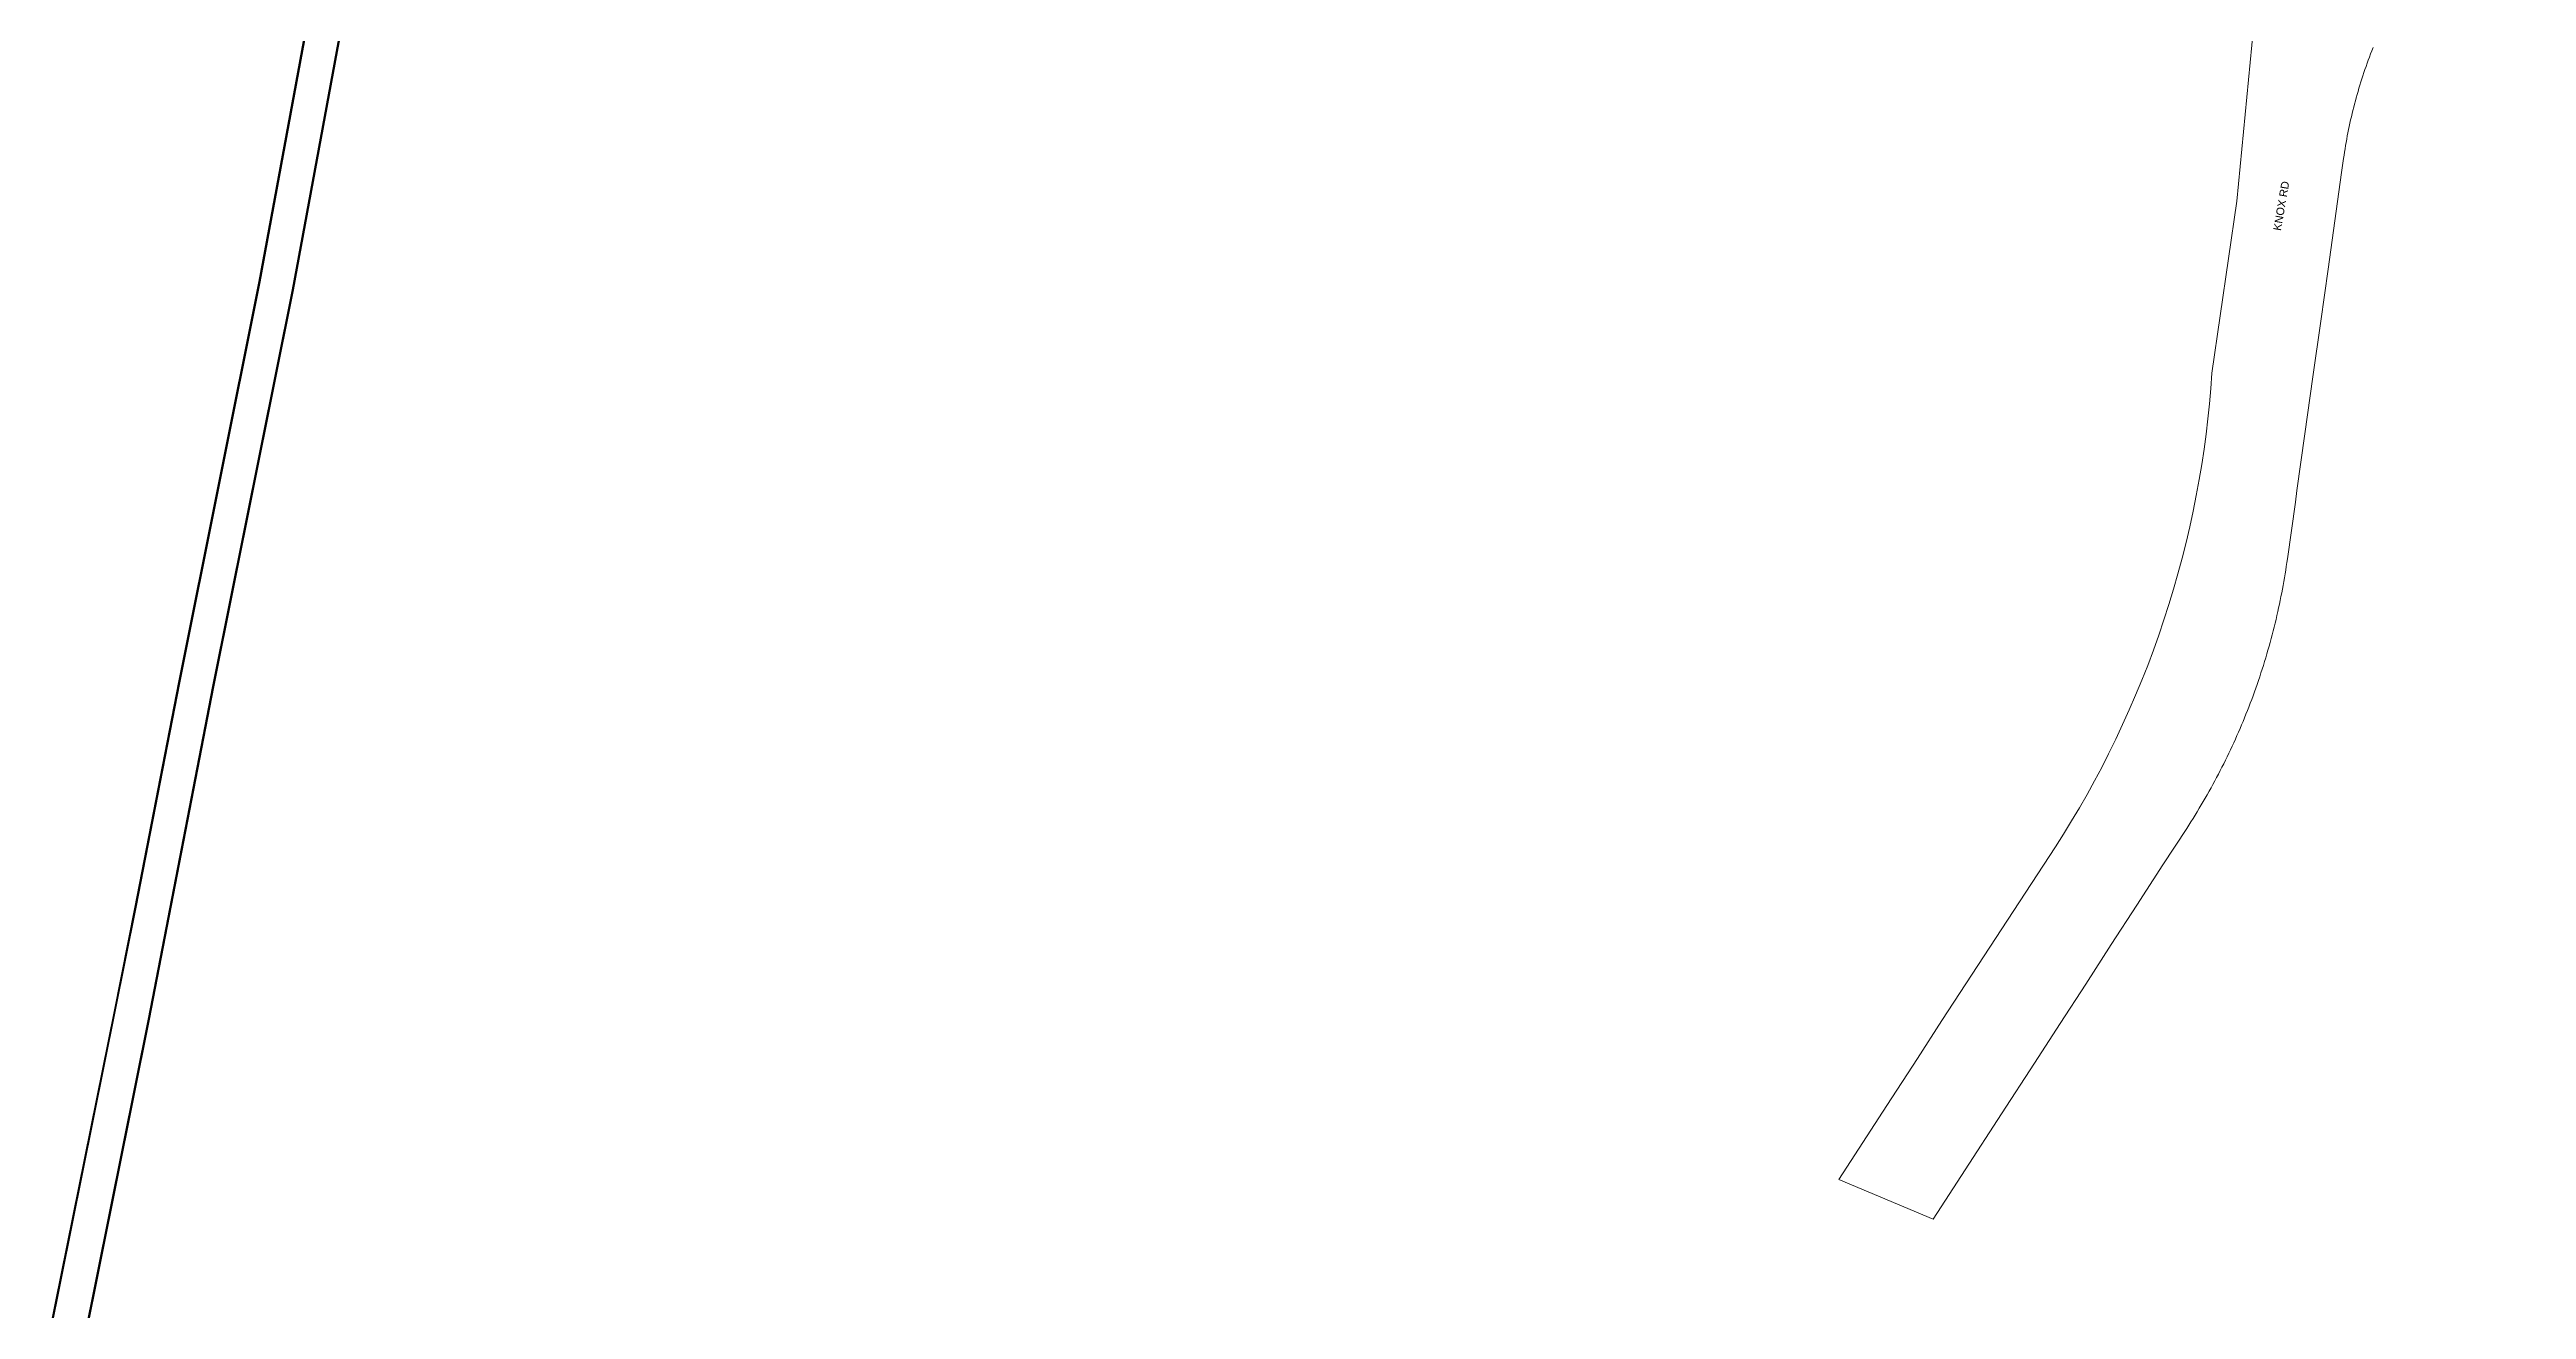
# Model space of a CAD drawing. Header units: metres. Extents: x 301341 to 310479, y 6262403 to 6265281.
# Drawn here: x 301814 to 302603, y 6263613 to 6264014 of the extents above; entities that cross this region are included whole.
import ezdxf

# ---------------------------------------------------------------- set-up
doc = ezdxf.new("R2010")
doc.units = ezdxf.units.M
doc.layers.add('_User_HV_Exist', color=7, linetype='Continuous')
doc.layers.add('Cadastre Roads_SP_EXT', color=9, linetype='Continuous', lineweight=5)
doc.styles.get("Standard").update_dxf_attribs({"font": 'arial.ttf'})
doc.linetypes.add('Cable E OH', pattern='A,9.4,["E",Standard,S=1.7,R=0,X=0,Y=-1],0', length=9.4)
doc.linetypes.add('Cable P UG', pattern='A,6,-0.5,["P",Standard,S=1.7,R=0,X=0.5,Y=-1],-2.9', length=9.4)

msp = doc.modelspace()

# ---------------------------------------------------------------- linework, layer by layer
at = {"layer": '_User_HV_Exist', "linetype": 'Cable E OH'}
for points in [[(301814.32, 6263605.48), (301834.98, 6263707.85), (301841.61, 6263741.09), (301855.49, 6263812.59), (301881.14, 6263940.38), (301902.68, 6264057.21), (301922.65, 6264168.75), (302015.48, 6264173.63), (302096.94, 6264179.9), (302124.85, 6264275.95), (302157.1, 6264396.82), (302187.86, 6264510.31), (302208.96, 6264571.69), (302230.46, 6264631.28), (302297.58, 6264707.89), (302365.22, 6264785.48), (302434.12, 6264864.15), (302508.94, 6264951.69), (302551.52, 6265026.11), (302602.42, 6265112.28), (302689.77, 6265173.12)], [(302611.45, 6265101.11), (302561.7, 6265020.73), (302518.17, 6264945.14), (302442.3, 6264856.94), (302373.17, 6264777.76), (302306.37, 6264700.34), (302240.15, 6264625.93), (302219.37, 6264567.97), (302198.86, 6264506.18), (302168.7, 6264394.17), (302168.7, 6264394.17), (302135.63, 6264273.2), (302108.44, 6264172.07), (302017.05, 6264164.38), (301932.12, 6264158.07), (301913.58, 6264055.19), (301891.94, 6263937.72), (301866.52, 6263811.31), (301846.08, 6263705.34), (301825.41, 6263602.78)]]:
    msp.add_lwpolyline(points, dxfattribs=at)
at = {"layer": '_User_HV_Exist', "linetype": 'Cable P UG'}
for points in [[(301814.61, 6263605.43), (301835.27, 6263707.79), (301841.91, 6263741.03), (301855.78, 6263812.53), (301881.43, 6263940.32), (301902.98, 6264057.15), (301922.9, 6264168.46), (302015.5, 6264173.33), (302097.17, 6264179.61), (302125.14, 6264275.87), (302157.39, 6264396.75), (302188.14, 6264510.22), (302209.25, 6264571.59), (302230.73, 6264631.12), (302297.8, 6264707.69), (302365.45, 6264785.28), (302434.35, 6264863.95), (302509.19, 6264951.51), (302551.78, 6265025.96), (302602.65, 6265112.07), (302689.95, 6265172.88)], [(302611.22, 6265101.31), (302561.44, 6265020.88), (302517.92, 6264945.32), (302442.07, 6264857.14), (302372.95, 6264777.96), (302306.15, 6264700.54), (302239.89, 6264626.09), (302219.08, 6264568.07), (302198.57, 6264506.26), (302168.41, 6264394.25), (302135.34, 6264273.28), (302108.2, 6264172.35), (302017.03, 6264164.68), (301931.87, 6264158.35), (301913.29, 6264055.25), (301891.65, 6263937.78), (301866.23, 6263811.37), (301845.78, 6263705.4), (301825.12, 6263602.84)]]:
    msp.add_lwpolyline(points, dxfattribs=at)
at = {"layer": 'Cadastre Roads_SP_EXT', "linetype": 'Continuous'}
msp.add_lwpolyline([(302516.34, 6264021.25), (302511.01, 6263965.95), (302503.07, 6263911.19), (302502.72, 6263906.32), (302502.29, 6263901.46), (302501.79, 6263896.61), (302501.21, 6263891.77), (302500.56, 6263886.94), (302499.83, 6263882.11), (302499.02, 6263877.31), (302498.1, 6263872.26), (302497.1, 6263867.23), (302496.01, 6263862.22), (302494.84, 6263857.23), (302493.59, 6263852.25), (302492.26, 6263847.3), (302490.85, 6263842.37), (302489.36, 6263837.46), (302487.79, 6263832.58), (302486.15, 6263827.73), (302484.42, 6263822.9), (302482.62, 6263818.1), (302480.74, 6263813.33), (302478.78, 6263808.59), (302476.74, 6263803.88), (302474.63, 6263799.21), (302472.45, 6263794.57), (302470.17, 6263789.94), (302467.97, 6263785.61), (302465.68, 6263781.28), (302463.32, 6263777), (302460.9, 6263772.74), (302458.4, 6263768.53), (302455.85, 6263764.36), (302453.23, 6263760.23), (302417.1, 6263704.95), (302409.27, 6263692.87), (302399.56, 6263677.88), (302384.21, 6263654.29), (302414.27, 6263641.66), (302424.48, 6263657.4), (302424.48, 6263657.4), (302436.03, 6263675.2), (302446.54, 6263691.39), (302454.7, 6263703.98), (302462.87, 6263716.56), (302471.03, 6263729.15), (302479.2, 6263741.73), (302487.49, 6263754.51), (302495.04, 6263766.14), (302495.72, 6263767.2), (302496.39, 6263768.26), (302497.06, 6263769.33), (302497.73, 6263770.4), (302498.38, 6263771.47), (302499.03, 6263772.55), (302499.68, 6263773.63), (302500.31, 6263774.71), (302500.94, 6263775.8), (302501.57, 6263776.89), (302502.19, 6263777.99), (302502.8, 6263779.09), (302503.39, 6263780.18), (302503.98, 6263781.26), (302504.57, 6263782.36), (302505.14, 6263783.45), (302505.71, 6263784.55), (302506.27, 6263785.66), (302506.83, 6263786.76), (302507.38, 6263787.87), (302507.93, 6263788.98), (302508.46, 6263790.1), (302508.99, 6263791.22), (302509.52, 6263792.34), (302510.03, 6263793.46), (302510.54, 6263794.58), (302511.04, 6263795.71), (302511.54, 6263796.84), (302512.03, 6263797.97), (302512.51, 6263799.11), (302512.99, 6263800.24), (302513.46, 6263801.38), (302513.92, 6263802.53), (302514.38, 6263803.67), (302514.83, 6263804.82), (302515.29, 6263806.02), (302515.74, 6263807.21), (302516.19, 6263808.41), (302516.62, 6263809.62), (302517.05, 6263810.82), (302517.48, 6263812.03), (302517.89, 6263813.24), (302518.3, 6263814.45), (302518.7, 6263815.67), (302519.1, 6263816.88), (302519.48, 6263818.1), (302519.86, 6263819.33), (302520.23, 6263820.54), (302520.59, 6263821.75), (302520.94, 6263822.96), (302521.29, 6263824.18), (302521.63, 6263825.4), (302521.96, 6263826.62), (302522.28, 6263827.84), (302522.6, 6263829.06), (302522.91, 6263830.29), (302523.21, 6263831.52), (302523.5, 6263832.75), (302523.79, 6263833.98), (302524.07, 6263835.21), (302524.33, 6263836.41), (302524.59, 6263837.6), (302524.84, 6263838.8), (302525.08, 6263839.99), (302525.32, 6263841.19), (302525.55, 6263842.39), (302525.77, 6263843.59), (302525.98, 6263844.8), (302526.19, 6263846), (302526.39, 6263847.21), (302526.59, 6263848.41), (302526.77, 6263849.62), (302526.95, 6263850.83), (302527.13, 6263852.04), (302529.66, 6263870.14), (302530.17, 6263873.77), (302532.71, 6263891.88), (302535.25, 6263910), (302537.75, 6263927.77), (302540.08, 6263944.37), (302542.24, 6263959.77), (302544.4, 6263975.16), (302545.02, 6263979.57), (302545.16, 6263980.61), (302545.32, 6263981.63), (302545.48, 6263982.66), (302545.65, 6263983.69), (302545.83, 6263984.71), (302546.01, 6263985.74), (302546.2, 6263986.76), (302546.4, 6263987.78), (302546.6, 6263988.8), (302546.82, 6263989.82), (302547.03, 6263990.84), (302547.26, 6263991.86), (302547.49, 6263992.87), (302547.73, 6263993.89), (302547.98, 6263994.9), (302548.23, 6263995.92), (302548.49, 6263996.93), (302548.76, 6263997.94), (302549.04, 6263998.95), (302549.32, 6263999.96), (302549.61, 6264000.97), (302549.91, 6264001.97), (302550.21, 6264002.97), (302550.52, 6264003.97), (302550.83, 6264004.97), (302551.16, 6264005.96), (302551.49, 6264006.96), (302551.83, 6264007.95), (302552.17, 6264008.93), (302552.52, 6264009.92), (302552.88, 6264010.9), (302553.25, 6264011.91), (302553.63, 6264012.92), (302554.02, 6264013.92), (302554.42, 6264014.92)], dxfattribs=at)

# ---------------------------------------------------------------- texts
at = {"layer": 'Cadastre Roads_SP_EXT'}
msp.add_text('KNOX RD', height=2.5, rotation=80.25141, dxfattribs=at).set_placement((302525.06, 6263956.43))

doc.saveas('drawing.dxf')
